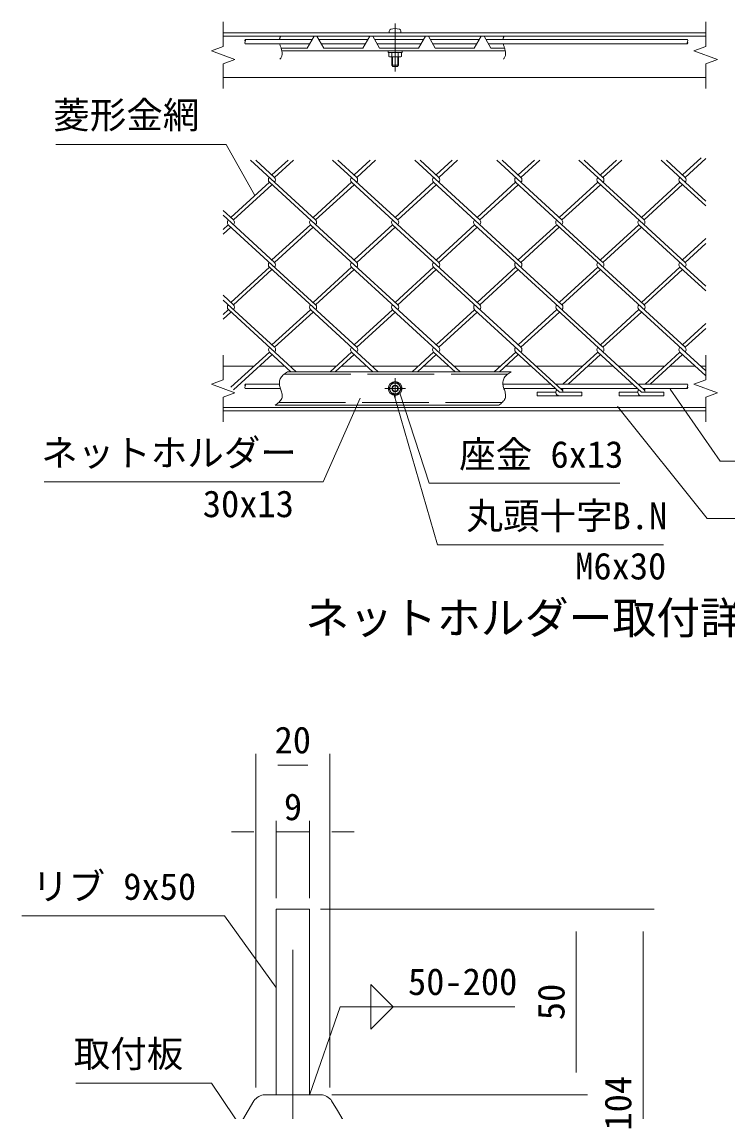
# Model space of a CAD drawing. Units: millimetres, scale not verified, with parts at other scales. Extents: x -6300 to 6300, y -4455 to 4455.
# Drawn here: x 861 to 2762, y -2331 to 602 of the extents above; entities that cross this region are included whole.
import ezdxf
from ezdxf.enums import TextEntityAlignment as Align

# ---------------------------------------------------------------- set-up
doc = ezdxf.new("R2010")
doc.units = ezdxf.units.MM
doc.header["$LTSCALE"] = 30
doc.linetypes.add('DASHED', pattern=[7.5, 6, -1.5])
doc.linetypes.add('USER1', pattern=[50.8, 31.75, -6.35, 6.35, -6.35])
for name, color, linetype, lineweight in [('0-0_D-STR3', 3, 'Continuous', 13), ('0-1_D-STR1', 1, 'Continuous', 18), ('0-2_D-BMK', 2, 'USER1', 13), ('0-3_D-STR2', 7, 'Continuous', 9), ('0-4_D-STR-DIM', 7, 'Continuous', 9), ('0-7_D-STR-TXT', 7, 'Continuous', 9)]:
    doc.layers.add(name, color=color, linetype=linetype, lineweight=lineweight)
doc.layers.add('0-6_D-TTL-TXT', color=7, linetype='Continuous')
doc.styles.add('ＭＳ ゴシック', font='')
doc.styles.get('ＭＳ ゴシック').set_extended_font_data('MS Gothic')

msp = doc.modelspace()

# ---------------------------------------------------------------- linework, layer by layer
at = {"layer": '0-0_D-STR3'}
for p, q in [((1674.8, 531.01), (1656.27, 563.11)), ((1824.8, 531.01), (1806.27, 563.11)), ((1850.99, 576.69), (1850.99, 572.11)), ((1850.99, 572.11), (1882.49, 572.11)), ((1882.49, 576.69), (1882.49, 572.11)), ((1929.8, 531.01), (1948.33, 563.11)), ((1974.8, 531.01), (1956.27, 563.11)), ((2079.8, 531.01), (2098.33, 563.11)), ((2124.8, 531.01), (2106.27, 563.11)), ((1643.3, 554.4), (1462.69, 554.4)), ((1636.37, 542.4), (1462.69, 542.4)), ((1661.3, 554.4), (1793.3, 554.4)), ((1668.23, 542.4), (1786.37, 542.4)), ((1811.3, 554.4), (1943.3, 554.4)), ((1818.23, 542.4), (1936.37, 542.4)), ((1824.8, 531.01), (1929.8, 531.01)), ((1961.3, 554.4), (2093.3, 554.4)), ((1968.23, 542.4), (2086.37, 542.4)), ((1974.8, 531.01), (2079.8, 531.01)), ((2111.3, 554.4), (2654.53, 554.4)), ((2118.23, 542.4), (2654.53, 542.4)), ((2124.8, 531.01), (2161.52, 531.01)), ((1561.5, 524.11), (2163.5, 524.11)), ((1847.99, 524.11), (1847.99, 519.31)), ((1847.99, 519.31), (1885.49, 519.31)), ((1849.42, 519.31), (1849.42, 508.83)), ((1884.06, 519.31), (1849.42, 519.31)), ((1852.04, 507.31), (1849.42, 508.83)), ((1881.44, 507.31), (1852.04, 507.31)), ((1857.74, 507.31), (1857.74, 485.11)), ((1858.08, 519.31), (1858.08, 508.83)), ((1859.54, 507.31), (1859.54, 483.31)), ((1873.94, 507.31), (1873.94, 483.31)), ((1875.4, 519.31), (1875.4, 508.83)), ((1875.74, 507.31), (1875.74, 485.11)), ((1881.44, 507.31), (1884.06, 508.83)), ((1884.06, 519.31), (1884.06, 508.83)), ((1885.49, 524.11), (1885.49, 519.31)), ((1857.74, 485.11), (1860.74, 482.11)), ((1875.74, 485.11), (1857.74, 485.11)), ((1872.74, 482.11), (1860.74, 482.11)), ((1875.74, 485.11), (1872.74, 482.11)), ((1577.04, -340.15), (2179.04, -340.15)), ((1555.02, -373.15), (1462.69, -373.15)), ((1858.08, -370.15), (1849.42, -385.15)), ((1875.4, -370.15), (1858.08, -370.15)), ((1884.06, -385.15), (1875.4, -370.15)), ((2157.03, -373.15), (2285.4, -373.15)), ((2299.26, -373.15), (2506.59, -373.15)), ((2520.8, -373.15), (2654.53, -373.15)), ((1557.83, -385.15), (1462.69, -385.15)), ((1875.4, -400.15), (1884.06, -385.15)), ((2159.84, -385.15), (2298.5, -385.15)), ((2312.35, -385.15), (2519.68, -385.15)), ((2533.89, -385.15), (2654.53, -385.15)), ((1543.84, -430.15), (2145.85, -430.15))]:
    msp.add_line(p, q, dxfattribs=at)
at = {"layer": '0-0_D-STR3', "linetype": 'DASHED'}
for p, q in [((1567.3, -347.05), (2169.3, -347.05)), ((1552.64, -423.25), (2154.65, -423.25))]:
    msp.add_line(p, q, dxfattribs=at)
at = {"layer": '0-0_D-STR3'}
for points in [[(1559.51, 531.01), (1629.8, 531.01), (1648.33, 563.11)], [(1674.8, 531.01), (1779.8, 531.01), (1798.33, 563.11)], [(1849.42, -385.15), (1858.08, -400.15), (1875.4, -400.15)]]:
    msp.add_lwpolyline(points, dxfattribs=at)
for radius in [18.75, 14.7, 9, 7.38]:
    msp.add_circle((1866.74, -385.15), radius, dxfattribs=at)
for centre, radius, start, end in [((1856.69, 576.69), 5.7, 106.07286, 180), ((1866.74, 541.81), 42, 73.92714, 106.07286), ((1876.79, 576.69), 5.7, 0, 73.92714), ((1853.75, 515.15), 7.67, 235.61585, 304.38415), ((1866.74, 536.15), 28.66, 252.4121, 287.5879), ((1879.73, 515.15), 7.67, 235.61586, 304.38415)]:
    msp.add_arc(centre, radius, start, end, dxfattribs=at)
at = {"layer": '0-1_D-STR1'}
for p, q in [((2703.47, 572.11), (1403.47, 572.11)), ((2703.47, 563.11), (1403.47, 563.11)), ((1403.47, 452.11), (2703.47, 452.11)), ((1486.61, -325.15), (1403.47, -325.15)), ((1569.47, -325.15), (1500.78, -325.15)), ((1707.79, -325.15), (1583.68, -325.15)), ((1790.66, -325.15), (1721.97, -325.15)), ((1928.98, -325.15), (1804.87, -325.15)), ((2011.84, -325.15), (1943.15, -325.15)), ((2150.12, -325.15), (2025.69, -325.15)), ((2233.02, -325.15), (2164.33, -325.15)), ((2371.31, -325.15), (2246.88, -325.15)), ((2454.2, -325.15), (2385.52, -325.15)), ((2592.49, -325.15), (2468.41, -325.15)), ((2675.39, -325.15), (2606.7, -325.15)), ((2703.47, -325.15), (2689.6, -325.15)), ((1403.47, -436.15), (2703.47, -436.15)), ((1403.47, -445.15), (2703.47, -445.15)), ((1546.13, -1787.02), (1636.13, -1787.02)), ((1546.13, -2287.02), (1546.13, -1787.02)), ((1636.13, -2287.02), (1636.13, -1787.02)), ((1516.07, -2287.02), (1666.19, -2287.02))]:
    msp.add_line(p, q, dxfattribs=at)
for centre, radius, start, end in [((1516.07, -2322.02), 35, 90, 147.73028), ((1666.19, -2322.02), 35, 32.26972, 90), ((2501.13, -2944.02), 1200, 147.73028, 170.85863), ((681.13, -2944.02), 1200, 9.14137, 32.26972)]:
    msp.add_arc(centre, radius, start, end, dxfattribs=at)
at = {"layer": '0-2_D-BMK'}
for p, q in [((1866.74, 597.68), (1866.74, 468.25)), ((1866.74, -413.28), (1866.74, -357.03)), ((1894.87, -385.15), (1838.62, -385.15)), ((1591.13, -2849.25), (1591.13, -1751.26))]:
    msp.add_line(p, q, dxfattribs=at)
at = {"layer": '0-3_D-STR2'}
for p, q in [((2691.69, 236.21), (2641.04, 189.8)), ((1652.66, 68.75), (1477.29, 229.45)), ((1542.07, 183.11), (1491.5, 229.45)), ((1578.44, 229.45), (1534.97, 189.62)), ((1592.65, 229.45), (1542.07, 183.11)), ((1873.85, 68.75), (1698.47, 229.45)), ((1763.26, 183.11), (1712.68, 229.45)), ((1799.62, 229.45), (1756.15, 189.62)), ((1813.83, 229.45), (1763.26, 183.11)), ((2095.03, 68.75), (1919.65, 229.45)), ((1984.44, 183.11), (1933.86, 229.45)), ((2020.81, 229.45), (1977.33, 189.62)), ((2035.02, 229.45), (1984.44, 183.11)), ((2316.21, 68.75), (2140.84, 229.45)), ((2205.62, 183.11), (2155.04, 229.45)), ((2241.99, 229.45), (2198.52, 189.62)), ((2256.2, 229.45), (2205.62, 183.11)), ((2537.38, 68.76), (2362.02, 229.45)), ((2426.81, 183.11), (2376.23, 229.45)), ((2463.17, 229.45), (2419.7, 189.62)), ((2477.38, 229.45), (2426.81, 183.11)), ((2703.45, 119.59), (2583.56, 229.45)), ((2648.15, 183.29), (2597.77, 229.45)), ((2703.45, 233.96), (2648.15, 183.29)), ((1527.86, 170.09), (1424.38, 75.26)), ((1534.97, 163.58), (1431.48, 68.75)), ((1763.26, -45.61), (1527.86, 170.09)), ((1749.05, 170.09), (1645.56, 75.26)), ((1756.15, 163.58), (1652.66, 68.75)), ((1984.44, -45.61), (1749.05, 170.09)), ((1970.23, 170.09), (1866.74, 75.26)), ((1977.33, 163.58), (1873.85, 68.75)), ((2205.62, -45.61), (1970.23, 170.09)), ((2191.41, 170.09), (2087.93, 75.26)), ((2198.52, 163.58), (2095.03, 68.75)), ((2426.79, -45.6), (2191.41, 170.09)), ((2412.6, 170.09), (2309.11, 75.26)), ((2419.7, 163.58), (2316.21, 68.75)), ((2647.97, -45.6), (2412.6, 170.09)), ((2633.94, 170.27), (2530.27, 75.27)), ((2641.04, 163.76), (2537.38, 68.76)), ((2703.45, 106.57), (2633.94, 170.27)), ((1431.48, 68.75), (1403.45, 94.43)), ((1542.07, -45.61), (1403.45, 81.41)), ((1417.27, 55.73), (1403.45, 43.06)), ((1424.38, 49.22), (1403.45, 30.04)), ((1652.66, -159.97), (1417.27, 55.73)), ((1638.45, 55.73), (1534.97, -39.1)), ((1645.56, 49.22), (1542.07, -45.61)), ((1873.85, -159.97), (1638.45, 55.73)), ((1859.64, 55.73), (1756.15, -39.1)), ((1866.74, 49.22), (1763.26, -45.61)), ((2095.03, -159.97), (1859.64, 55.73)), ((2080.82, 55.73), (1977.95, -38.53)), ((2087.93, 49.22), (1984.44, -45.61)), ((2316.2, -159.95), (2080.82, 55.73)), ((2302, 55.73), (2198.52, -39.1)), ((2309.11, 49.22), (2205.62, -45.61)), ((2537.38, -159.95), (2302, 55.73)), ((2523.17, 55.74), (2419.68, -39.08)), ((2530.27, 49.23), (2426.79, -45.6)), ((2703.45, -109.46), (2523.17, 55.74)), ((2703.45, 18.26), (2640.87, -39.08)), ((2703.45, 5.24), (2647.97, -45.6)), ((1527.86, -58.63), (1424.38, -153.46)), ((1763.26, -274.33), (1527.86, -58.63)), ((1749.05, -58.63), (1645.56, -153.46)), ((1984.42, -274.31), (1749.05, -58.63)), ((1970.23, -58.63), (1866.74, -153.46)), ((2205.6, -274.31), (1970.23, -58.63)), ((2191.41, -58.63), (2087.93, -153.46)), ((2426.79, -274.31), (2191.41, -58.63)), ((2412.58, -58.62), (2309.71, -152.88)), ((2647.97, -274.31), (2412.58, -58.62)), ((2633.94, -58.45), (2530.27, -153.44)), ((2703.45, -122.15), (2633.94, -58.45)), ((1534.97, -65.14), (1431.48, -159.97)), ((1756.15, -65.14), (1652.66, -159.97)), ((1977.33, -65.14), (1873.85, -159.97)), ((2198.52, -65.14), (2095.03, -159.97)), ((2419.68, -65.13), (2316.2, -159.95)), ((2641.04, -64.96), (2537.38, -159.95)), ((1431.48, -159.97), (1403.45, -134.29)), ((1542.07, -274.33), (1403.45, -147.31)), ((1417.27, -172.99), (1403.45, -185.65)), ((1600.05, -340.15), (1417.45, -172.83)), ((1638.45, -172.99), (1534.97, -267.82)), ((1821.23, -340.15), (1638.63, -172.83)), ((1859.64, -172.99), (1756.15, -267.82)), ((2042.06, -340.15), (1859.64, -172.99)), ((2080.82, -172.99), (1977.33, -267.82)), ((2316.2, -388.67), (2080.82, -172.99)), ((2302.16, -172.81), (2198.5, -267.8)), ((2537.56, -388.51), (2302.16, -172.81)), ((2523.35, -172.81), (2419.68, -267.8)), ((2703.45, -337.85), (2523.35, -172.81)), ((1424.38, -179.5), (1403.45, -198.68)), ((1645.56, -179.5), (1542.07, -274.33)), ((1866.74, -179.5), (1763.26, -274.33)), ((2087.93, -179.5), (1984.44, -274.33)), ((2309.27, -179.32), (2205.6, -274.31)), ((2530.45, -179.32), (2426.79, -274.31)), ((2703.45, -210.45), (2640.87, -267.8)), ((2703.45, -223.47), (2647.97, -274.31)), ((1528.02, -287.17), (1424.54, -382)), ((1585.84, -340.15), (1528.04, -287.19)), ((1749.21, -287.17), (1691.39, -340.15)), ((1807.02, -340.15), (1749.21, -287.17)), ((1970.39, -287.17), (1912.57, -340.15)), ((2028.21, -340.15), (1970.39, -287.17)), ((2191.57, -287.17), (2133.75, -340.15)), ((2309.43, -395.17), (2191.57, -287.17)), ((2412.76, -287.17), (2318.92, -373.15)), ((2530.45, -395.02), (2412.76, -287.17)), ((2633.94, -287.17), (2540.11, -373.15)), ((2703.45, -350.87), (2633.94, -287.17)), ((1535.13, -293.68), (1431.64, -388.51)), ((1756.31, -293.68), (1705.6, -340.15)), ((1977.49, -293.68), (1926.78, -340.15)), ((2198.68, -293.68), (2147.96, -340.15)), ((2419.86, -293.68), (2333.13, -373.15)), ((2641.04, -293.68), (2554.32, -373.15)), ((2249.43, -395.17), (2299.8, -395.17)), ((2249.43, -395.17), (2249.43, -404.77)), ((2249.43, -404.77), (2369.43, -404.77)), ((2320.04, -385.15), (2316.2, -388.67)), ((2470.45, -395.02), (2520.82, -395.02)), ((2470.45, -395.02), (2470.45, -404.62)), ((2470.45, -404.62), (2590.45, -404.62)), ((2530.45, -395.02), (2590.45, -395.02)), ((2541.22, -385.15), (2537.56, -388.51)), ((2590.45, -395.02), (2590.45, -404.62))]:
    msp.add_line(p, q, dxfattribs=at)
msp.add_lwpolyline([(2309.43, -395.17), (2369.43, -395.17), (2369.43, -404.77)], dxfattribs=at)
for centre, start, end in [((1534.97, 176.6), 137.5, 222.5), ((1534.97, 176.6), 317.5, 42.5), ((1756.15, 176.6), 137.5, 222.5), ((1756.15, 176.6), 317.5, 42.5), ((1977.33, 176.6), 137.5, 222.5), ((1977.33, 176.6), 317.5, 42.5), ((2198.68, 176.78), 137.5, 222.5), ((2198.68, 176.78), 317.5, 42.5), ((2419.86, 176.78), 137.5, 222.5), ((2419.86, 176.78), 317.5, 42.5), ((2641.04, 176.78), 137.5, 222.5), ((2641.04, 176.78), 317.5, 42.5), ((1424.36, 62.25), 137.5, 222.5), ((1424.36, 62.25), 317.5, 42.5), ((1645.54, 62.25), 137.5, 222.5), ((1645.54, 62.25), 317.5, 42.5), ((1866.72, 62.25), 137.5, 222.5), ((1866.72, 62.25), 317.5, 42.5), ((2087.91, 62.25), 137.5, 222.5), ((2087.91, 62.25), 317.5, 42.5), ((2309.09, 62.25), 137.5, 222.5), ((2309.09, 62.25), 317.5, 42.5), ((2530.27, 62.25), 137.5, 222.5), ((2530.27, 62.25), 317.5, 42.5), ((1534.97, -52.12), 137.5, 222.5), ((1534.97, -52.12), 317.5, 42.5), ((1756.15, -52.12), 137.5, 222.5), ((1756.15, -52.12), 317.5, 42.5), ((1977.33, -52.12), 137.5, 222.5), ((1977.33, -52.12), 317.5, 42.5), ((2198.68, -51.94), 137.5, 222.5), ((2198.68, -51.94), 317.5, 42.5), ((2419.86, -51.94), 137.5, 222.5), ((2419.86, -51.94), 317.5, 42.5), ((2641.04, -51.94), 137.5, 222.5), ((2641.04, -51.94), 317.5, 42.5), ((1424.54, -166.3), 137.5, 222.5), ((1424.54, -166.3), 317.5, 42.5), ((1645.72, -166.3), 137.5, 222.5), ((1645.72, -166.3), 317.5, 42.5), ((1866.9, -166.3), 137.5, 222.5), ((1866.9, -166.3), 317.5, 42.5), ((2088.09, -166.3), 137.5, 222.5), ((2088.09, -166.3), 317.5, 42.5), ((2309.27, -166.3), 137.5, 222.5), ((2309.27, -166.3), 317.5, 42.5), ((2530.45, -166.3), 137.5, 222.5), ((2530.45, -166.3), 317.5, 42.5), ((1535.13, -280.66), 137.5, 222.5), ((1535.13, -280.66), 317.5, 42.5), ((1756.31, -280.66), 137.5, 222.5), ((1756.31, -280.66), 317.5, 42.5), ((1977.49, -280.66), 137.5, 222.5), ((1977.49, -280.66), 317.5, 42.5), ((2198.68, -280.66), 137.5, 222.5), ((2198.68, -280.66), 317.5, 42.5), ((2419.86, -280.66), 137.5, 222.5), ((2419.86, -280.66), 317.5, 42.5), ((2641.04, -280.66), 137.5, 222.5), ((2641.04, -280.66), 317.5, 42.5), ((2309.43, -395.17), 137.5, 275), ((2309.27, -395.02), 359.10095, 42.5), ((2530.45, -395.02), 137.5, 265), ((2530.45, -395.02), 0, 42.5)]:
    msp.add_arc(centre, 9.64, start, end, dxfattribs=at)
at = {"layer": '0-4_D-STR-DIM'}
for p, q in [((1403.47, 535.2), (1403.47, 602.11)), ((2703.47, 535.2), (2703.47, 602.11)), ((1403.47, 535.2), (1371.75, 523.66)), ((1371.75, 523.66), (1435.18, 500.57)), ((1435.18, 500.57), (1403.47, 489.03)), ((1403.47, 422.11), (1403.47, 489.03)), ((2703.47, 422.11), (2703.47, 489.03)), ((1403.47, -362.07), (1403.47, -295.15)), ((2703.47, -362.07), (2703.47, -295.15)), ((1403.47, -362.07), (1371.75, -373.61)), ((1371.75, -373.61), (1435.18, -396.7)), ((1435.18, -396.7), (1403.47, -408.24)), ((1403.47, -475.15), (1403.47, -408.24)), ((2703.47, -475.15), (2703.47, -408.24)), ((1491.13, -2267.47), (1491.13, -1369.21)), ((1691.13, -2267.47), (1691.13, -1369.21)), ((1551.13, -1399.21), (1631.13, -1399.21)), ((1546.13, -1757.02), (1546.13, -1549.21)), ((1636.13, -1757.02), (1636.13, -1549.21)), ((1486.13, -1579.21), (1426.13, -1579.21)), ((1546.13, -1579.21), (1636.13, -1579.21)), ((1696.13, -1579.21), (1756.13, -1579.21)), ((1666.13, -1787.02), (2384.86, -1787.02)), ((1666.13, -1787.02), (2564.86, -1787.02)), ((2354.86, -1847.02), (2354.86, -2227.02)), ((2534.86, -2767.02), (2534.86, -1847.02)), ((1696.19, -2287.02), (2384.86, -2287.02)), ((1736.19, -2287.02), (2384.86, -2287.02))]:
    msp.add_line(p, q, dxfattribs=at)
for points in [[(1557.97, 563.11), (1557.61, 562.37), (1557.28, 561.62), (1556.97, 560.85), (1556.68, 560.07), (1556.41, 559.29), (1556.16, 558.49), (1555.94, 557.68), (1555.74, 556.87), (1555.56, 556.05), (1555.4, 555.22), (1555.27, 554.4)], [(2159.98, 563.11), (2159.62, 562.37), (2159.29, 561.62), (2158.97, 560.85), (2158.68, 560.07), (2158.41, 559.29), (2158.17, 558.49), (2157.94, 557.68), (2157.74, 556.87), (2157.56, 556.05), (2157.41, 555.22), (2157.27, 554.4)], [(1555.92, 542.4), (1556.38, 540.59), (1556.91, 538.8), (1557.48, 537.01), (1558.08, 535.21), (1558.7, 533.41), (1559.32, 531.59), (1559.92, 529.76), (1560.5, 527.9), (1561.03, 526.01), (1561.5, 524.1), (1561.89, 522.18), (1562.2, 520.25), (1562.41, 518.33), (1562.49, 516.43), (1562.44, 514.56), (1562.25, 512.74), (1561.89, 510.98), (1561.36, 509.29), (1560.67, 507.66), (1559.83, 506.08), (1558.86, 504.56), (1557.76, 503.09), (1556.55, 501.67)], [(2157.92, 542.4), (2158.39, 540.59), (2158.92, 538.8), (2159.49, 537.01), (2160.09, 535.21), (2160.71, 533.41), (2161.32, 531.59), (2161.93, 529.76), (2162.5, 527.9), (2163.03, 526.01), (2163.5, 524.1), (2163.9, 522.18), (2164.21, 520.25), (2164.41, 518.33), (2164.5, 516.43), (2164.45, 514.56), (2164.25, 512.74), (2163.9, 510.98), (2163.37, 509.29), (2162.68, 507.66), (2161.84, 506.08), (2160.86, 504.56), (2159.76, 503.09), (2158.55, 501.67)], [(2703.47, 535.2), (2671.75, 523.66), (2735.18, 500.57), (2703.47, 489.03)], [(1577.04, -340.15), (1574.4, -341.91), (1571.79, -343.69), (1569.26, -345.53), (1566.83, -347.44), (1564.54, -349.45), (1562.42, -351.6), (1560.51, -353.9), (1558.85, -356.38), (1557.46, -359.06), (1556.37, -361.93), (1555.59, -364.92), (1555.11, -367.98), (1554.95, -371.05), (1555.1, -374.07), (1555.55, -377.02), (1556.23, -379.94), (1557.07, -382.83), (1558.02, -385.71), (1559.02, -388.62), (1559.99, -391.56), (1560.89, -394.57), (1561.64, -397.65), (1562.19, -400.75), (1562.47, -403.83), (1562.42, -406.84), (1561.99, -409.72), (1561.12, -412.44), (1559.84, -415), (1558.21, -417.43), (1556.28, -419.73), (1554.1, -421.93), (1551.71, -424.06), (1549.17, -426.12), (1546.53, -428.15), (1543.84, -430.15)], [(2179.04, -340.15), (2176.4, -341.91), (2173.8, -343.69), (2171.26, -345.53), (2168.83, -347.44), (2166.54, -349.45), (2164.42, -351.6), (2162.52, -353.9), (2160.85, -356.38), (2159.47, -359.06), (2158.38, -361.93), (2157.59, -364.92), (2157.11, -367.98), (2156.95, -371.05), (2157.11, -374.07), (2157.56, -377.02), (2158.23, -379.94), (2159.08, -382.83), (2160.03, -385.71), (2161.02, -388.62), (2162, -391.56), (2162.89, -394.57), (2163.65, -397.65), (2164.19, -400.75), (2164.47, -403.83), (2164.43, -406.84), (2163.99, -409.72), (2163.12, -412.44), (2161.85, -415), (2160.22, -417.43), (2158.29, -419.73), (2156.1, -421.93), (2153.72, -424.06), (2151.18, -426.12), (2148.54, -428.15), (2145.85, -430.15)], [(2703.47, -362.07), (2671.75, -373.61), (2735.18, -396.7), (2703.47, -408.24)]]:
    msp.add_lwpolyline(points, dxfattribs=at)
for centre, start, end in [((1465.71, 551.4), 135.18146, 224.81854), ((1465.71, 545.4), 135.18146, 224.81854), ((1459.67, 551.4), 315.18146, 44.81854), ((2657.55, 545.4), 135.18146, 224.81854), ((2651.51, 551.4), 315.18146, 44.81854), ((2651.51, 545.4), 315.18146, 44.81854), ((1465.71, -376.15), 135.18146, 224.81854), ((1465.71, -382.15), 135.18146, 224.81854), ((1459.67, -376.15), 315.18146, 44.81854), ((2657.55, -382.15), 135.18146, 224.81854), ((2651.51, -376.15), 315.18146, 44.81854), ((2651.51, -382.15), 315.18146, 44.81854)]:
    msp.add_arc(centre, 4.26, start, end, dxfattribs=at)
at = {"layer": '0-7_D-STR-TXT'}
for p, q in [((1801.74, -1990.25), (1801.74, -2110.25)), ((1801.74, -1990.25), (1861.74, -2050.25)), ((1801.74, -2110.25), (1861.74, -2050.25))]:
    msp.add_line(p, q, dxfattribs=at)
for points in [[(952.87, 272.06), (1411.11, 272.06), (1489.14, 134.78)], [(2589.98, -806.4), (1981.36, -806.4), (1861.95, -397.17)], [(2472.26, -639.71), (1958.82, -639.71), (1880.31, -400.62)], [(3013.68, -581.25), (2742.37, -581.25), (2607.42, -386.8)], [(921.52, -636.3), (1672.91, -636.3), (1772.89, -411.58)], [(3170.15, -735.31), (2707.72, -735.31), (2465.95, -433.85)], [(860.87, -1805.18), (1407.22, -1805.18), (1544.96, -1996.8)], [(2189.11, -2050.25), (1719.07, -2050.25), (1636.79, -2285.13)], [(1006.43, -2255.63), (1371.78, -2255.63), (1495.8, -2439.11)]]:
    msp.add_lwpolyline(points, dxfattribs=at)

# ---------------------------------------------------------------- texts
at = {"layer": '0-4_D-STR-DIM', "style": 'ＭＳ ゴシック'}
for s, p in [('20', (1542, -1389.08)), ('9', (1567.17, -1569.08))]:
    msp.add_text(s, height=72.14, dxfattribs=at).set_placement(p, align=Align.BOTTOM_LEFT)
for s, p in [('50', (2344.74, -2085.96)), ('104', (2524.74, -2383.18))]:
    msp.add_text(s, height=72.14, rotation=90, dxfattribs=at).set_placement(p, align=Align.BOTTOM_LEFT)
at = {"layer": '0-6_D-TTL-TXT', "style": 'ＭＳ ゴシック'}
msp.add_text('ネットホルダー取付詳細', height=86.66, dxfattribs=at).set_placement((1624.73, -1071.99), align=Align.BOTTOM_LEFT)
at = {"layer": '0-7_D-STR-TXT', "style": 'ＭＳ ゴシック'}
for s, p in [('菱形金網', (945.64, 293.41)), ('ネットホルダー', (913.15, -615.9)), ('座金 6x13', (2039.39, -620.27)), ('30x13', (1348.63, -753.34)), ('丸頭十字B.N', (2058.88, -785.81)), ('M6x30', (2352, -921.01)), ('リブ 9x50', (888.45, -1783.63)), ('\u300050-200', (1803.07, -2039.75)), ('取付板', (1000.72, -2234.27))]:
    msp.add_text(s, height=72.14, dxfattribs=at).set_placement(p, align=Align.BOTTOM_LEFT)

doc.saveas('drawing.dxf')
